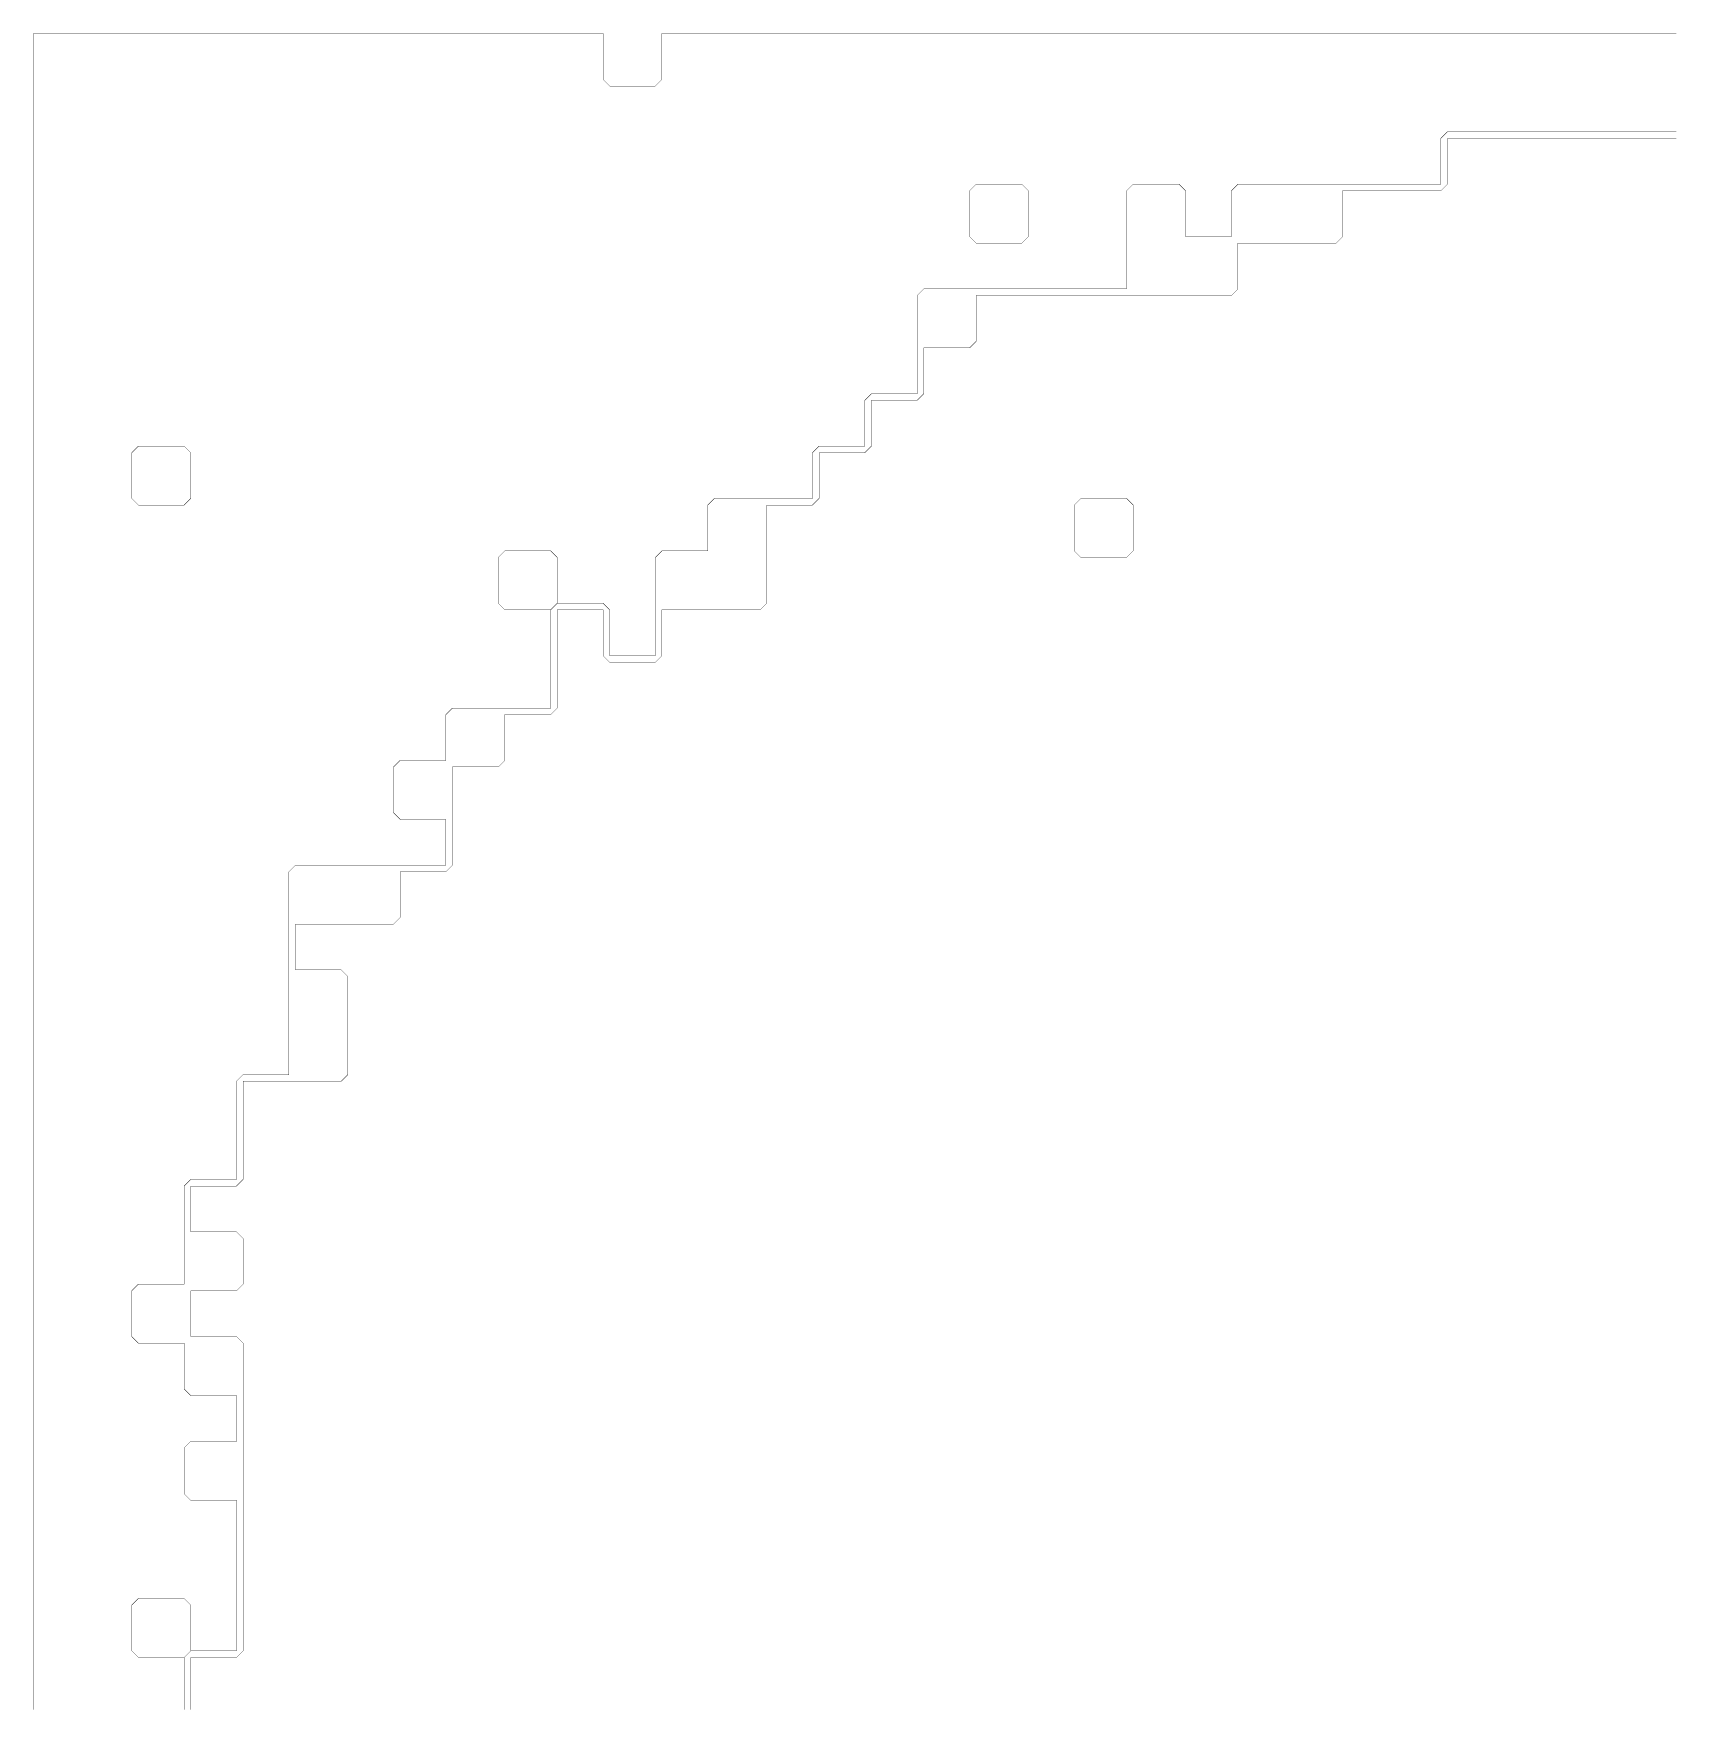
# Model space of a CAD drawing. Header units: metres. Extents: x 0 to 4990, y -4990 to 0.
# Drawn here: x 0 to 2450, y -2495 to 0 of the extents above; entities that cross this region are included whole.
import ezdxf

# ---------------------------------------------------------------- set-up
doc = ezdxf.new("R2010")
doc.units = ezdxf.units.M
doc.layers.add('conductor', color=1, linetype='Continuous')
doc.layers.add('substrate', color=5, linetype='Continuous')

msp = doc.modelspace()

# ---------------------------------------------------------------- linework, layer by layer
at = {"layer": 'conductor', "const_width": 0.5}
msp.add_lwpolyline([(2451.171875, -156.25), (2441.40625, -156.25), (2431.640625, -156.25), (2421.875, -156.25), (2412.109375, -156.25), (2402.34375, -156.25), (2392.578125, -156.25), (2382.8125, -156.25), (2373.046875, -156.25), (2363.28125, -156.25), (2353.515625, -156.25), (2343.75, -156.25), (2333.984375, -156.25), (2324.21875, -156.25), (2314.453125, -156.25), (2304.6875, -156.25), (2294.921875, -156.25), (2285.15625, -156.25), (2275.390625, -156.25), (2265.625, -156.25), (2255.859375, -156.25), (2246.09375, -156.25), (2236.328125, -156.25), (2226.5625, -156.25), (2216.796875, -156.25), (2207.03125, -156.25), (2197.265625, -156.25), (2187.5, -156.25), (2177.734375, -156.25), (2167.96875, -156.25), (2158.203125, -156.25), (2148.4375, -156.25), (2138.671875, -156.25), (2128.90625, -156.25), (2119.140625, -156.25), (2109.375, -156.25), (2109.375, -166.015625), (2109.375, -175.78125), (2109.375, -185.546875), (2109.375, -195.3125), (2109.375, -205.078125), (2109.375, -214.84375), (2109.375, -224.609375), (2099.609375, -234.375), (2089.84375, -234.375), (2080.078125, -234.375), (2070.3125, -234.375), (2060.546875, -234.375), (2050.78125, -234.375), (2041.015625, -234.375), (2031.25, -234.375), (2021.484375, -234.375), (2011.71875, -234.375), (2001.953125, -234.375), (1992.1875, -234.375), (1982.421875, -234.375), (1972.65625, -234.375), (1962.890625, -234.375), (1953.125, -234.375), (1953.125, -244.140625), (1953.125, -253.90625), (1953.125, -263.671875), (1953.125, -273.4375), (1953.125, -283.203125), (1953.125, -292.96875), (1953.125, -302.734375), (1943.359375, -312.5), (1933.59375, -312.5), (1923.828125, -312.5), (1914.0625, -312.5), (1904.296875, -312.5), (1894.53125, -312.5), (1884.765625, -312.5), (1875, -312.5), (1865.234375, -312.5), (1855.46875, -312.5), (1845.703125, -312.5), (1835.9375, -312.5), (1826.171875, -312.5), (1816.40625, -312.5), (1806.640625, -312.5), (1796.875, -312.5), (1796.875, -322.265625), (1796.875, -332.03125), (1796.875, -341.796875), (1796.875, -351.5625), (1796.875, -361.328125), (1796.875, -371.09375), (1796.875, -380.859375), (1787.109375, -390.625), (1777.34375, -390.625), (1767.578125, -390.625), (1757.8125, -390.625), (1748.046875, -390.625), (1738.28125, -390.625), (1728.515625, -390.625), (1718.75, -390.625), (1708.984375, -390.625), (1699.21875, -390.625), (1689.453125, -390.625), (1679.6875, -390.625), (1669.921875, -390.625), (1660.15625, -390.625), (1650.390625, -390.625), (1640.625, -390.625), (1630.859375, -390.625), (1621.09375, -390.625), (1611.328125, -390.625), (1601.5625, -390.625), (1591.796875, -390.625), (1582.03125, -390.625), (1572.265625, -390.625), (1562.5, -390.625), (1552.734375, -390.625), (1542.96875, -390.625), (1533.203125, -390.625), (1523.4375, -390.625), (1513.671875, -390.625), (1503.90625, -390.625), (1494.140625, -390.625), (1484.375, -390.625), (1474.609375, -390.625), (1464.84375, -390.625), (1455.078125, -390.625), (1445.3125, -390.625), (1435.546875, -390.625), (1425.78125, -390.625), (1416.015625, -390.625), (1406.25, -390.625), (1406.25, -400.390625), (1406.25, -410.15625), (1406.25, -419.921875), (1406.25, -429.6875), (1406.25, -439.453125), (1406.25, -449.21875), (1406.25, -458.984375), (1396.484375, -468.75), (1386.71875, -468.75), (1376.953125, -468.75), (1367.1875, -468.75), (1357.421875, -468.75), (1347.65625, -468.75), (1337.890625, -468.75), (1328.125, -468.75), (1328.125, -478.515625), (1328.125, -488.28125), (1328.125, -498.046875), (1328.125, -507.8125), (1328.125, -517.578125), (1328.125, -527.34375), (1328.125, -537.109375), (1318.359375, -546.875), (1308.59375, -546.875), (1298.828125, -546.875), (1289.0625, -546.875), (1279.296875, -546.875), (1269.53125, -546.875), (1259.765625, -546.875), (1250, -546.875), (1250, -556.640625), (1250, -566.40625), (1250, -576.171875), (1250, -585.9375), (1250, -595.703125), (1250, -605.46875), (1250, -615.234375), (1240.234375, -625), (1230.46875, -625), (1220.703125, -625), (1210.9375, -625), (1201.171875, -625), (1191.40625, -625), (1181.640625, -625), (1171.875, -625), (1171.875, -634.765625), (1171.875, -644.53125), (1171.875, -654.296875), (1171.875, -664.0625), (1171.875, -673.828125), (1171.875, -683.59375), (1171.875, -693.359375), (1162.109375, -703.125), (1152.34375, -703.125), (1142.578125, -703.125), (1132.8125, -703.125), (1123.046875, -703.125), (1113.28125, -703.125), (1103.515625, -703.125), (1093.75, -703.125), (1093.75, -712.890625), (1093.75, -722.65625), (1093.75, -732.421875), (1093.75, -742.1875), (1093.75, -751.953125), (1093.75, -761.71875), (1093.75, -771.484375), (1093.75, -781.25), (1093.75, -791.015625), (1093.75, -800.78125), (1093.75, -810.546875), (1093.75, -820.3125), (1093.75, -830.078125), (1093.75, -839.84375), (1093.75, -849.609375), (1083.984375, -859.375), (1074.21875, -859.375), (1064.453125, -859.375), (1054.6875, -859.375), (1044.921875, -859.375), (1035.15625, -859.375), (1025.390625, -859.375), (1015.625, -859.375), (1005.859375, -859.375), (996.09375, -859.375), (986.328125, -859.375), (976.5625, -859.375), (966.796875, -859.375), (957.03125, -859.375), (947.265625, -859.375), (937.5, -859.375), (937.5, -869.140625), (937.5, -878.90625), (937.5, -888.671875), (937.5, -898.4375), (937.5, -908.203125), (937.5, -917.96875), (937.5, -927.734375), (927.734375, -937.5), (917.96875, -937.5), (908.203125, -937.5), (898.4375, -937.5), (888.671875, -937.5), (878.90625, -937.5), (869.140625, -937.5), (859.375, -937.5), (849.609375, -927.734375), (849.609375, -917.96875), (849.609375, -908.203125), (849.609375, -898.4375), (849.609375, -888.671875), (849.609375, -878.90625), (849.609375, -869.140625), (849.609375, -859.375), (839.84375, -859.375), (830.078125, -859.375), (820.3125, -859.375), (810.546875, -859.375), (800.78125, -859.375), (791.015625, -859.375), (781.25, -859.375), (781.25, -869.140625), (781.25, -878.90625), (781.25, -888.671875), (781.25, -898.4375), (781.25, -908.203125), (781.25, -917.96875), (781.25, -927.734375), (781.25, -937.5), (781.25, -947.265625), (781.25, -957.03125), (781.25, -966.796875), (781.25, -976.5625), (781.25, -986.328125), (781.25, -996.09375), (781.25, -1005.859375), (771.484375, -1015.625), (761.71875, -1015.625), (751.953125, -1015.625), (742.1875, -1015.625), (732.421875, -1015.625), (722.65625, -1015.625), (712.890625, -1015.625), (703.125, -1015.625), (703.125, -1025.390625), (703.125, -1035.15625), (703.125, -1044.921875), (703.125, -1054.6875), (703.125, -1064.453125), (703.125, -1074.21875), (703.125, -1083.984375), (693.359375, -1093.75), (683.59375, -1093.75), (673.828125, -1093.75), (664.0625, -1093.75), (654.296875, -1093.75), (644.53125, -1093.75), (634.765625, -1093.75), (625, -1093.75), (625, -1103.515625), (625, -1113.28125), (625, -1123.046875), (625, -1132.8125), (625, -1142.578125), (625, -1152.34375), (625, -1162.109375), (625, -1171.875), (625, -1181.640625), (625, -1191.40625), (625, -1201.171875), (625, -1210.9375), (625, -1220.703125), (625, -1230.46875), (625, -1240.234375), (615.234375, -1250), (605.46875, -1250), (595.703125, -1250), (585.9375, -1250), (576.171875, -1250), (566.40625, -1250), (556.640625, -1250), (546.875, -1250), (546.875, -1259.765625), (546.875, -1269.53125), (546.875, -1279.296875), (546.875, -1289.0625), (546.875, -1298.828125), (546.875, -1308.59375), (546.875, -1318.359375), (537.109375, -1328.125), (527.34375, -1328.125), (517.578125, -1328.125), (507.8125, -1328.125), (498.046875, -1328.125), (488.28125, -1328.125), (478.515625, -1328.125), (468.75, -1328.125), (458.984375, -1328.125), (449.21875, -1328.125), (439.453125, -1328.125), (429.6875, -1328.125), (419.921875, -1328.125), (410.15625, -1328.125), (400.390625, -1328.125), (390.625, -1328.125), (390.625, -1337.890625), (390.625, -1347.65625), (390.625, -1357.421875), (390.625, -1367.1875), (390.625, -1376.953125), (390.625, -1386.71875), (390.625, -1396.484375), (400.390625, -1396.484375), (410.15625, -1396.484375), (419.921875, -1396.484375), (429.6875, -1396.484375), (439.453125, -1396.484375), (449.21875, -1396.484375), (458.984375, -1396.484375), (468.75, -1406.25), (468.75, -1416.015625), (468.75, -1425.78125), (468.75, -1435.546875), (468.75, -1445.3125), (468.75, -1455.078125), (468.75, -1464.84375), (468.75, -1474.609375), (468.75, -1484.375), (468.75, -1494.140625), (468.75, -1503.90625), (468.75, -1513.671875), (468.75, -1523.4375), (468.75, -1533.203125), (468.75, -1542.96875), (468.75, -1552.734375), (458.984375, -1562.5), (449.21875, -1562.5), (439.453125, -1562.5), (429.6875, -1562.5), (419.921875, -1562.5), (410.15625, -1562.5), (400.390625, -1562.5), (390.625, -1562.5), (380.859375, -1562.5), (371.09375, -1562.5), (361.328125, -1562.5), (351.5625, -1562.5), (341.796875, -1562.5), (332.03125, -1562.5), (322.265625, -1562.5), (312.5, -1562.5), (312.5, -1572.265625), (312.5, -1582.03125), (312.5, -1591.796875), (312.5, -1601.5625), (312.5, -1611.328125), (312.5, -1621.09375), (312.5, -1630.859375), (312.5, -1640.625), (312.5, -1650.390625), (312.5, -1660.15625), (312.5, -1669.921875), (312.5, -1679.6875), (312.5, -1689.453125), (312.5, -1699.21875), (312.5, -1708.984375), (302.734375, -1718.75), (292.96875, -1718.75), (283.203125, -1718.75), (273.4375, -1718.75), (263.671875, -1718.75), (253.90625, -1718.75), (244.140625, -1718.75), (234.375, -1718.75), (234.375, -1728.515625), (234.375, -1738.28125), (234.375, -1748.046875), (234.375, -1757.8125), (234.375, -1767.578125), (234.375, -1777.34375), (234.375, -1787.109375), (244.140625, -1787.109375), (253.90625, -1787.109375), (263.671875, -1787.109375), (273.4375, -1787.109375), (283.203125, -1787.109375), (292.96875, -1787.109375), (302.734375, -1787.109375), (312.5, -1796.875), (312.5, -1806.640625), (312.5, -1816.40625), (312.5, -1826.171875), (312.5, -1835.9375), (312.5, -1845.703125), (312.5, -1855.46875), (312.5, -1865.234375), (302.734375, -1875), (292.96875, -1875), (283.203125, -1875), (273.4375, -1875), (263.671875, -1875), (253.90625, -1875), (244.140625, -1875), (234.375, -1875), (234.375, -1884.765625), (234.375, -1894.53125), (234.375, -1904.296875), (234.375, -1914.0625), (234.375, -1923.828125), (234.375, -1933.59375), (234.375, -1943.359375), (244.140625, -1943.359375), (253.90625, -1943.359375), (263.671875, -1943.359375), (273.4375, -1943.359375), (283.203125, -1943.359375), (292.96875, -1943.359375), (302.734375, -1943.359375), (312.5, -1953.125), (312.5, -1962.890625), (312.5, -1972.65625), (312.5, -1982.421875), (312.5, -1992.1875), (312.5, -2001.953125), (312.5, -2011.71875), (312.5, -2021.484375), (312.5, -2031.25), (312.5, -2041.015625), (312.5, -2050.78125), (312.5, -2060.546875), (312.5, -2070.3125), (312.5, -2080.078125), (312.5, -2089.84375), (312.5, -2099.609375), (312.5, -2109.375), (312.5, -2119.140625), (312.5, -2128.90625), (312.5, -2138.671875), (312.5, -2148.4375), (312.5, -2158.203125), (312.5, -2167.96875), (312.5, -2177.734375), (312.5, -2187.5), (312.5, -2197.265625), (312.5, -2207.03125), (312.5, -2216.796875), (312.5, -2226.5625), (312.5, -2236.328125), (312.5, -2246.09375), (312.5, -2255.859375), (312.5, -2265.625), (312.5, -2275.390625), (312.5, -2285.15625), (312.5, -2294.921875), (312.5, -2304.6875), (312.5, -2314.453125), (312.5, -2324.21875), (312.5, -2333.984375), (312.5, -2343.75), (312.5, -2353.515625), (312.5, -2363.28125), (312.5, -2373.046875), (312.5, -2382.8125), (312.5, -2392.578125), (312.5, -2402.34375), (312.5, -2412.109375), (302.734375, -2421.875), (292.96875, -2421.875), (283.203125, -2421.875), (273.4375, -2421.875), (263.671875, -2421.875), (253.90625, -2421.875), (244.140625, -2421.875), (234.375, -2421.875), (234.375, -2431.640625), (234.375, -2441.40625), (234.375, -2451.171875), (234.375, -2460.9375), (234.375, -2470.703125), (234.375, -2480.46875), (234.375, -2490.234375), (234.375, -2500)], dxfattribs=at)
msp.add_lwpolyline([(1552.734375, -703.125), (1562.5, -693.359375), (1572.265625, -693.359375), (1582.03125, -693.359375), (1591.796875, -693.359375), (1601.5625, -693.359375), (1611.328125, -693.359375), (1621.09375, -693.359375), (1630.859375, -693.359375), (1640.625, -703.125), (1640.625, -712.890625), (1640.625, -722.65625), (1640.625, -732.421875), (1640.625, -742.1875), (1640.625, -751.953125), (1640.625, -761.71875), (1640.625, -771.484375), (1630.859375, -781.25), (1621.09375, -781.25), (1611.328125, -781.25), (1601.5625, -781.25), (1591.796875, -781.25), (1582.03125, -781.25), (1572.265625, -781.25), (1562.5, -781.25), (1552.734375, -771.484375), (1552.734375, -761.71875), (1552.734375, -751.953125), (1552.734375, -742.1875), (1552.734375, -732.421875), (1552.734375, -722.65625), (1552.734375, -712.890625)], close=True, dxfattribs=at)
at = {"layer": 'substrate', "const_width": 0.5}
for points in [[(2451.171875, 0), (2441.40625, 0), (2431.640625, 0), (2421.875, 0), (2412.109375, 0), (2402.34375, 0), (2392.578125, 0), (2382.8125, 0), (2373.046875, 0), (2363.28125, 0), (2353.515625, 0), (2343.75, 0), (2333.984375, 0), (2324.21875, 0), (2314.453125, 0), (2304.6875, 0), (2294.921875, 0), (2285.15625, 0), (2275.390625, 0), (2265.625, 0), (2255.859375, 0), (2246.09375, 0), (2236.328125, 0), (2226.5625, 0), (2216.796875, 0), (2207.03125, 0), (2197.265625, 0), (2187.5, 0), (2177.734375, 0), (2167.96875, 0), (2158.203125, 0), (2148.4375, 0), (2138.671875, 0), (2128.90625, 0), (2119.140625, 0), (2109.375, 0), (2099.609375, 0), (2089.84375, 0), (2080.078125, 0), (2070.3125, 0), (2060.546875, 0), (2050.78125, 0), (2041.015625, 0), (2031.25, 0), (2021.484375, 0), (2011.71875, 0), (2001.953125, 0), (1992.1875, 0), (1982.421875, 0), (1972.65625, 0), (1962.890625, 0), (1953.125, 0), (1943.359375, 0), (1933.59375, 0), (1923.828125, 0), (1914.0625, 0), (1904.296875, 0), (1894.53125, 0), (1884.765625, 0), (1875, 0), (1865.234375, 0), (1855.46875, 0), (1845.703125, 0), (1835.9375, 0), (1826.171875, 0), (1816.40625, 0), (1806.640625, 0), (1796.875, 0), (1787.109375, 0), (1777.34375, 0), (1767.578125, 0), (1757.8125, 0), (1748.046875, 0), (1738.28125, 0), (1728.515625, 0), (1718.75, 0), (1708.984375, 0), (1699.21875, 0), (1689.453125, 0), (1679.6875, 0), (1669.921875, 0), (1660.15625, 0), (1650.390625, 0), (1640.625, 0), (1630.859375, 0), (1621.09375, 0), (1611.328125, 0), (1601.5625, 0), (1591.796875, 0), (1582.03125, 0), (1572.265625, 0), (1562.5, 0), (1552.734375, 0), (1542.96875, 0), (1533.203125, 0), (1523.4375, 0), (1513.671875, 0), (1503.90625, 0), (1494.140625, 0), (1484.375, 0), (1474.609375, 0), (1464.84375, 0), (1455.078125, 0), (1445.3125, 0), (1435.546875, 0), (1425.78125, 0), (1416.015625, 0), (1406.25, 0), (1396.484375, 0), (1386.71875, 0), (1376.953125, 0), (1367.1875, 0), (1357.421875, 0), (1347.65625, 0), (1337.890625, 0), (1328.125, 0), (1318.359375, 0), (1308.59375, 0), (1298.828125, 0), (1289.0625, 0), (1279.296875, 0), (1269.53125, 0), (1259.765625, 0), (1250, 0), (1240.234375, 0), (1230.46875, 0), (1220.703125, 0), (1210.9375, 0), (1201.171875, 0), (1191.40625, 0), (1181.640625, 0), (1171.875, 0), (1162.109375, 0), (1152.34375, 0), (1142.578125, 0), (1132.8125, 0), (1123.046875, 0), (1113.28125, 0), (1103.515625, 0), (1093.75, 0), (1083.984375, 0), (1074.21875, 0), (1064.453125, 0), (1054.6875, 0), (1044.921875, 0), (1035.15625, 0), (1025.390625, 0), (1015.625, 0), (1005.859375, 0), (996.09375, 0), (986.328125, 0), (976.5625, 0), (966.796875, 0), (957.03125, 0), (947.265625, 0), (937.5, 0), (937.5, -9.765625), (937.5, -19.53125), (937.5, -29.296875), (937.5, -39.0625), (937.5, -48.828125), (937.5, -58.59375), (937.5, -68.359375), (927.734375, -78.125), (917.96875, -78.125), (908.203125, -78.125), (898.4375, -78.125), (888.671875, -78.125), (878.90625, -78.125), (869.140625, -78.125), (859.375, -78.125), (849.609375, -68.359375), (849.609375, -58.59375), (849.609375, -48.828125), (849.609375, -39.0625), (849.609375, -29.296875), (849.609375, -19.53125), (849.609375, -9.765625), (849.609375, 0), (839.84375, 0), (830.078125, 0), (820.3125, 0), (810.546875, 0), (800.78125, 0), (791.015625, 0), (781.25, 0), (771.484375, 0), (761.71875, 0), (751.953125, 0), (742.1875, 0), (732.421875, 0), (722.65625, 0), (712.890625, 0), (703.125, 0), (693.359375, 0), (683.59375, 0), (673.828125, 0), (664.0625, 0), (654.296875, 0), (644.53125, 0), (634.765625, 0), (625, 0), (615.234375, 0), (605.46875, 0), (595.703125, 0), (585.9375, 0), (576.171875, 0), (566.40625, 0), (556.640625, 0), (546.875, 0), (537.109375, 0), (527.34375, 0), (517.578125, 0), (507.8125, 0), (498.046875, 0), (488.28125, 0), (478.515625, 0), (468.75, 0), (458.984375, 0), (449.21875, 0), (439.453125, 0), (429.6875, 0), (419.921875, 0), (410.15625, 0), (400.390625, 0), (390.625, 0), (380.859375, 0), (371.09375, 0), (361.328125, 0), (351.5625, 0), (341.796875, 0), (332.03125, 0), (322.265625, 0), (312.5, 0), (302.734375, 0), (292.96875, 0), (283.203125, 0), (273.4375, 0), (263.671875, 0), (253.90625, 0), (244.140625, 0), (234.375, 0), (224.609375, 0), (214.84375, 0), (205.078125, 0), (195.3125, 0), (185.546875, 0), (175.78125, 0), (166.015625, 0), (156.25, 0), (146.484375, 0), (136.71875, 0), (126.953125, 0), (117.1875, 0), (107.421875, 0), (97.65625, 0), (87.890625, 0), (78.125, 0), (68.359375, 0), (58.59375, 0), (48.828125, 0), (39.0625, 0), (29.296875, 0), (19.53125, 0), (9.765625, 0), (0, 0), (0, -9.765625), (0, -19.53125), (0, -29.296875), (0, -39.0625), (0, -48.828125), (0, -58.59375), (0, -68.359375), (0, -78.125), (0, -87.890625), (0, -97.65625), (0, -107.421875), (0, -117.1875), (0, -126.953125), (0, -136.71875), (0, -146.484375), (0, -156.25), (0, -166.015625), (0, -175.78125), (0, -185.546875), (0, -195.3125), (0, -205.078125), (0, -214.84375), (0, -224.609375), (0, -234.375), (0, -244.140625), (0, -253.90625), (0, -263.671875), (0, -273.4375), (0, -283.203125), (0, -292.96875), (0, -302.734375), (0, -312.5), (0, -322.265625), (0, -332.03125), (0, -341.796875), (0, -351.5625), (0, -361.328125), (0, -371.09375), (0, -380.859375), (0, -390.625), (0, -400.390625), (0, -410.15625), (0, -419.921875), (0, -429.6875), (0, -439.453125), (0, -449.21875), (0, -458.984375), (0, -468.75), (0, -478.515625), (0, -488.28125), (0, -498.046875), (0, -507.8125), (0, -517.578125), (0, -527.34375), (0, -537.109375), (0, -546.875), (0, -556.640625), (0, -566.40625), (0, -576.171875), (0, -585.9375), (0, -595.703125), (0, -605.46875), (0, -615.234375), (0, -625), (0, -634.765625), (0, -644.53125), (0, -654.296875), (0, -664.0625), (0, -673.828125), (0, -683.59375), (0, -693.359375), (0, -703.125), (0, -712.890625), (0, -722.65625), (0, -732.421875), (0, -742.1875), (0, -751.953125), (0, -761.71875), (0, -771.484375), (0, -781.25), (0, -791.015625), (0, -800.78125), (0, -810.546875), (0, -820.3125), (0, -830.078125), (0, -839.84375), (0, -849.609375), (0, -859.375), (0, -869.140625), (0, -878.90625), (0, -888.671875), (0, -898.4375), (0, -908.203125), (0, -917.96875), (0, -927.734375), (0, -937.5), (0, -947.265625), (0, -957.03125), (0, -966.796875), (0, -976.5625), (0, -986.328125), (0, -996.09375), (0, -1005.859375), (0, -1015.625), (0, -1025.390625), (0, -1035.15625), (0, -1044.921875), (0, -1054.6875), (0, -1064.453125), (0, -1074.21875), (0, -1083.984375), (0, -1093.75), (0, -1103.515625), (0, -1113.28125), (0, -1123.046875), (0, -1132.8125), (0, -1142.578125), (0, -1152.34375), (0, -1162.109375), (0, -1171.875), (0, -1181.640625), (0, -1191.40625), (0, -1201.171875), (0, -1210.9375), (0, -1220.703125), (0, -1230.46875), (0, -1240.234375), (0, -1250), (0, -1259.765625), (0, -1269.53125), (0, -1279.296875), (0, -1289.0625), (0, -1298.828125), (0, -1308.59375), (0, -1318.359375), (0, -1328.125), (0, -1337.890625), (0, -1347.65625), (0, -1357.421875), (0, -1367.1875), (0, -1376.953125), (0, -1386.71875), (0, -1396.484375), (0, -1406.25), (0, -1416.015625), (0, -1425.78125), (0, -1435.546875), (0, -1445.3125), (0, -1455.078125), (0, -1464.84375), (0, -1474.609375), (0, -1484.375), (0, -1494.140625), (0, -1503.90625), (0, -1513.671875), (0, -1523.4375), (0, -1533.203125), (0, -1542.96875), (0, -1552.734375), (0, -1562.5), (0, -1572.265625), (0, -1582.03125), (0, -1591.796875), (0, -1601.5625), (0, -1611.328125), (0, -1621.09375), (0, -1630.859375), (0, -1640.625), (0, -1650.390625), (0, -1660.15625), (0, -1669.921875), (0, -1679.6875), (0, -1689.453125), (0, -1699.21875), (0, -1708.984375), (0, -1718.75), (0, -1728.515625), (0, -1738.28125), (0, -1748.046875), (0, -1757.8125), (0, -1767.578125), (0, -1777.34375), (0, -1787.109375), (0, -1796.875), (0, -1806.640625), (0, -1816.40625), (0, -1826.171875), (0, -1835.9375), (0, -1845.703125), (0, -1855.46875), (0, -1865.234375), (0, -1875), (0, -1884.765625), (0, -1894.53125), (0, -1904.296875), (0, -1914.0625), (0, -1923.828125), (0, -1933.59375), (0, -1943.359375), (0, -1953.125), (0, -1962.890625), (0, -1972.65625), (0, -1982.421875), (0, -1992.1875), (0, -2001.953125), (0, -2011.71875), (0, -2021.484375), (0, -2031.25), (0, -2041.015625), (0, -2050.78125), (0, -2060.546875), (0, -2070.3125), (0, -2080.078125), (0, -2089.84375), (0, -2099.609375), (0, -2109.375), (0, -2119.140625), (0, -2128.90625), (0, -2138.671875), (0, -2148.4375), (0, -2158.203125), (0, -2167.96875), (0, -2177.734375), (0, -2187.5), (0, -2197.265625), (0, -2207.03125), (0, -2216.796875), (0, -2226.5625), (0, -2236.328125), (0, -2246.09375), (0, -2255.859375), (0, -2265.625), (0, -2275.390625), (0, -2285.15625), (0, -2294.921875), (0, -2304.6875), (0, -2314.453125), (0, -2324.21875), (0, -2333.984375), (0, -2343.75), (0, -2353.515625), (0, -2363.28125), (0, -2373.046875), (0, -2382.8125), (0, -2392.578125), (0, -2402.34375), (0, -2412.109375), (0, -2421.875), (0, -2431.640625), (0, -2441.40625), (0, -2451.171875), (0, -2460.9375), (0, -2470.703125), (0, -2480.46875), (0, -2490.234375), (0, -2500)], [(224.609375, -2500), (224.609375, -2490.234375), (224.609375, -2480.46875), (224.609375, -2470.703125), (224.609375, -2460.9375), (224.609375, -2451.171875), (224.609375, -2441.40625), (224.609375, -2431.640625), (224.609375, -2421.875), (234.375, -2412.109375), (244.140625, -2412.109375), (253.90625, -2412.109375), (263.671875, -2412.109375), (273.4375, -2412.109375), (283.203125, -2412.109375), (292.96875, -2412.109375), (302.734375, -2412.109375), (302.734375, -2402.34375), (302.734375, -2392.578125), (302.734375, -2382.8125), (302.734375, -2373.046875), (302.734375, -2363.28125), (302.734375, -2353.515625), (302.734375, -2343.75), (302.734375, -2333.984375), (302.734375, -2324.21875), (302.734375, -2314.453125), (302.734375, -2304.6875), (302.734375, -2294.921875), (302.734375, -2285.15625), (302.734375, -2275.390625), (302.734375, -2265.625), (302.734375, -2255.859375), (302.734375, -2246.09375), (302.734375, -2236.328125), (302.734375, -2226.5625), (302.734375, -2216.796875), (302.734375, -2207.03125), (302.734375, -2197.265625), (302.734375, -2187.5), (292.96875, -2187.5), (283.203125, -2187.5), (273.4375, -2187.5), (263.671875, -2187.5), (253.90625, -2187.5), (244.140625, -2187.5), (234.375, -2187.5), (224.609375, -2177.734375), (224.609375, -2167.96875), (224.609375, -2158.203125), (224.609375, -2148.4375), (224.609375, -2138.671875), (224.609375, -2128.90625), (224.609375, -2119.140625), (224.609375, -2109.375), (234.375, -2099.609375), (244.140625, -2099.609375), (253.90625, -2099.609375), (263.671875, -2099.609375), (273.4375, -2099.609375), (283.203125, -2099.609375), (292.96875, -2099.609375), (302.734375, -2099.609375), (302.734375, -2089.84375), (302.734375, -2080.078125), (302.734375, -2070.3125), (302.734375, -2060.546875), (302.734375, -2050.78125), (302.734375, -2041.015625), (302.734375, -2031.25), (292.96875, -2031.25), (283.203125, -2031.25), (273.4375, -2031.25), (263.671875, -2031.25), (253.90625, -2031.25), (244.140625, -2031.25), (234.375, -2031.25), (224.609375, -2021.484375), (224.609375, -2011.71875), (224.609375, -2001.953125), (224.609375, -1992.1875), (224.609375, -1982.421875), (224.609375, -1972.65625), (224.609375, -1962.890625), (224.609375, -1953.125), (214.84375, -1953.125), (205.078125, -1953.125), (195.3125, -1953.125), (185.546875, -1953.125), (175.78125, -1953.125), (166.015625, -1953.125), (156.25, -1953.125), (146.484375, -1943.359375), (146.484375, -1933.59375), (146.484375, -1923.828125), (146.484375, -1914.0625), (146.484375, -1904.296875), (146.484375, -1894.53125), (146.484375, -1884.765625), (146.484375, -1875), (156.25, -1865.234375), (166.015625, -1865.234375), (175.78125, -1865.234375), (185.546875, -1865.234375), (195.3125, -1865.234375), (205.078125, -1865.234375), (214.84375, -1865.234375), (224.609375, -1865.234375), (224.609375, -1855.46875), (224.609375, -1845.703125), (224.609375, -1835.9375), (224.609375, -1826.171875), (224.609375, -1816.40625), (224.609375, -1806.640625), (224.609375, -1796.875), (224.609375, -1787.109375), (224.609375, -1777.34375), (224.609375, -1767.578125), (224.609375, -1757.8125), (224.609375, -1748.046875), (224.609375, -1738.28125), (224.609375, -1728.515625), (224.609375, -1718.75), (234.375, -1708.984375), (244.140625, -1708.984375), (253.90625, -1708.984375), (263.671875, -1708.984375), (273.4375, -1708.984375), (283.203125, -1708.984375), (292.96875, -1708.984375), (302.734375, -1708.984375), (302.734375, -1699.21875), (302.734375, -1689.453125), (302.734375, -1679.6875), (302.734375, -1669.921875), (302.734375, -1660.15625), (302.734375, -1650.390625), (302.734375, -1640.625), (302.734375, -1630.859375), (302.734375, -1621.09375), (302.734375, -1611.328125), (302.734375, -1601.5625), (302.734375, -1591.796875), (302.734375, -1582.03125), (302.734375, -1572.265625), (302.734375, -1562.5), (312.5, -1552.734375), (322.265625, -1552.734375), (332.03125, -1552.734375), (341.796875, -1552.734375), (351.5625, -1552.734375), (361.328125, -1552.734375), (371.09375, -1552.734375), (380.859375, -1552.734375), (380.859375, -1542.96875), (380.859375, -1533.203125), (380.859375, -1523.4375), (380.859375, -1513.671875), (380.859375, -1503.90625), (380.859375, -1494.140625), (380.859375, -1484.375), (380.859375, -1474.609375), (380.859375, -1464.84375), (380.859375, -1455.078125), (380.859375, -1445.3125), (380.859375, -1435.546875), (380.859375, -1425.78125), (380.859375, -1416.015625), (380.859375, -1406.25), (380.859375, -1396.484375), (380.859375, -1386.71875), (380.859375, -1376.953125), (380.859375, -1367.1875), (380.859375, -1357.421875), (380.859375, -1347.65625), (380.859375, -1337.890625), (380.859375, -1328.125), (380.859375, -1318.359375), (380.859375, -1308.59375), (380.859375, -1298.828125), (380.859375, -1289.0625), (380.859375, -1279.296875), (380.859375, -1269.53125), (380.859375, -1259.765625), (380.859375, -1250), (390.625, -1240.234375), (400.390625, -1240.234375), (410.15625, -1240.234375), (419.921875, -1240.234375), (429.6875, -1240.234375), (439.453125, -1240.234375), (449.21875, -1240.234375), (458.984375, -1240.234375), (468.75, -1240.234375), (478.515625, -1240.234375), (488.28125, -1240.234375), (498.046875, -1240.234375), (507.8125, -1240.234375), (517.578125, -1240.234375), (527.34375, -1240.234375), (537.109375, -1240.234375), (546.875, -1240.234375), (556.640625, -1240.234375), (566.40625, -1240.234375), (576.171875, -1240.234375), (585.9375, -1240.234375), (595.703125, -1240.234375), (605.46875, -1240.234375), (615.234375, -1240.234375), (615.234375, -1230.46875), (615.234375, -1220.703125), (615.234375, -1210.9375), (615.234375, -1201.171875), (615.234375, -1191.40625), (615.234375, -1181.640625), (615.234375, -1171.875), (605.46875, -1171.875), (595.703125, -1171.875), (585.9375, -1171.875), (576.171875, -1171.875), (566.40625, -1171.875), (556.640625, -1171.875), (546.875, -1171.875), (537.109375, -1162.109375), (537.109375, -1152.34375), (537.109375, -1142.578125), (537.109375, -1132.8125), (537.109375, -1123.046875), (537.109375, -1113.28125), (537.109375, -1103.515625), (537.109375, -1093.75), (546.875, -1083.984375), (556.640625, -1083.984375), (566.40625, -1083.984375), (576.171875, -1083.984375), (585.9375, -1083.984375), (595.703125, -1083.984375), (605.46875, -1083.984375), (615.234375, -1083.984375), (615.234375, -1074.21875), (615.234375, -1064.453125), (615.234375, -1054.6875), (615.234375, -1044.921875), (615.234375, -1035.15625), (615.234375, -1025.390625), (615.234375, -1015.625), (625, -1005.859375), (634.765625, -1005.859375), (644.53125, -1005.859375), (654.296875, -1005.859375), (664.0625, -1005.859375), (673.828125, -1005.859375), (683.59375, -1005.859375), (693.359375, -1005.859375), (703.125, -1005.859375), (712.890625, -1005.859375), (722.65625, -1005.859375), (732.421875, -1005.859375), (742.1875, -1005.859375), (751.953125, -1005.859375), (761.71875, -1005.859375), (771.484375, -1005.859375), (771.484375, -996.09375), (771.484375, -986.328125), (771.484375, -976.5625), (771.484375, -966.796875), (771.484375, -957.03125), (771.484375, -947.265625), (771.484375, -937.5), (771.484375, -927.734375), (771.484375, -917.96875), (771.484375, -908.203125), (771.484375, -898.4375), (771.484375, -888.671875), (771.484375, -878.90625), (771.484375, -869.140625), (771.484375, -859.375), (781.25, -849.609375), (791.015625, -849.609375), (800.78125, -849.609375), (810.546875, -849.609375), (820.3125, -849.609375), (830.078125, -849.609375), (839.84375, -849.609375), (849.609375, -849.609375), (859.375, -859.375), (859.375, -869.140625), (859.375, -878.90625), (859.375, -888.671875), (859.375, -898.4375), (859.375, -908.203125), (859.375, -917.96875), (859.375, -927.734375), (869.140625, -927.734375), (878.90625, -927.734375), (888.671875, -927.734375), (898.4375, -927.734375), (908.203125, -927.734375), (917.96875, -927.734375), (927.734375, -927.734375), (927.734375, -917.96875), (927.734375, -908.203125), (927.734375, -898.4375), (927.734375, -888.671875), (927.734375, -878.90625), (927.734375, -869.140625), (927.734375, -859.375), (927.734375, -849.609375), (927.734375, -839.84375), (927.734375, -830.078125), (927.734375, -820.3125), (927.734375, -810.546875), (927.734375, -800.78125), (927.734375, -791.015625), (927.734375, -781.25), (937.5, -771.484375), (947.265625, -771.484375), (957.03125, -771.484375), (966.796875, -771.484375), (976.5625, -771.484375), (986.328125, -771.484375), (996.09375, -771.484375), (1005.859375, -771.484375), (1005.859375, -761.71875), (1005.859375, -751.953125), (1005.859375, -742.1875), (1005.859375, -732.421875), (1005.859375, -722.65625), (1005.859375, -712.890625), (1005.859375, -703.125), (1015.625, -693.359375), (1025.390625, -693.359375), (1035.15625, -693.359375), (1044.921875, -693.359375), (1054.6875, -693.359375), (1064.453125, -693.359375), (1074.21875, -693.359375), (1083.984375, -693.359375), (1093.75, -693.359375), (1103.515625, -693.359375), (1113.28125, -693.359375), (1123.046875, -693.359375), (1132.8125, -693.359375), (1142.578125, -693.359375), (1152.34375, -693.359375), (1162.109375, -693.359375), (1162.109375, -683.59375), (1162.109375, -673.828125), (1162.109375, -664.0625), (1162.109375, -654.296875), (1162.109375, -644.53125), (1162.109375, -634.765625), (1162.109375, -625), (1171.875, -615.234375), (1181.640625, -615.234375), (1191.40625, -615.234375), (1201.171875, -615.234375), (1210.9375, -615.234375), (1220.703125, -615.234375), (1230.46875, -615.234375), (1240.234375, -615.234375), (1240.234375, -605.46875), (1240.234375, -595.703125), (1240.234375, -585.9375), (1240.234375, -576.171875), (1240.234375, -566.40625), (1240.234375, -556.640625), (1240.234375, -546.875), (1250, -537.109375), (1259.765625, -537.109375), (1269.53125, -537.109375), (1279.296875, -537.109375), (1289.0625, -537.109375), (1298.828125, -537.109375), (1308.59375, -537.109375), (1318.359375, -537.109375), (1318.359375, -527.34375), (1318.359375, -517.578125), (1318.359375, -507.8125), (1318.359375, -498.046875), (1318.359375, -488.28125), (1318.359375, -478.515625), (1318.359375, -468.75), (1318.359375, -458.984375), (1318.359375, -449.21875), (1318.359375, -439.453125), (1318.359375, -429.6875), (1318.359375, -419.921875), (1318.359375, -410.15625), (1318.359375, -400.390625), (1318.359375, -390.625), (1328.125, -380.859375), (1337.890625, -380.859375), (1347.65625, -380.859375), (1357.421875, -380.859375), (1367.1875, -380.859375), (1376.953125, -380.859375), (1386.71875, -380.859375), (1396.484375, -380.859375), (1406.25, -380.859375), (1416.015625, -380.859375), (1425.78125, -380.859375), (1435.546875, -380.859375), (1445.3125, -380.859375), (1455.078125, -380.859375), (1464.84375, -380.859375), (1474.609375, -380.859375), (1484.375, -380.859375), (1494.140625, -380.859375), (1503.90625, -380.859375), (1513.671875, -380.859375), (1523.4375, -380.859375), (1533.203125, -380.859375), (1542.96875, -380.859375), (1552.734375, -380.859375), (1562.5, -380.859375), (1572.265625, -380.859375), (1582.03125, -380.859375), (1591.796875, -380.859375), (1601.5625, -380.859375), (1611.328125, -380.859375), (1621.09375, -380.859375), (1630.859375, -380.859375), (1630.859375, -371.09375), (1630.859375, -361.328125), (1630.859375, -351.5625), (1630.859375, -341.796875), (1630.859375, -332.03125), (1630.859375, -322.265625), (1630.859375, -312.5), (1630.859375, -302.734375), (1630.859375, -292.96875), (1630.859375, -283.203125), (1630.859375, -273.4375), (1630.859375, -263.671875), (1630.859375, -253.90625), (1630.859375, -244.140625), (1630.859375, -234.375), (1640.625, -224.609375), (1650.390625, -224.609375), (1660.15625, -224.609375), (1669.921875, -224.609375), (1679.6875, -224.609375), (1689.453125, -224.609375), (1699.21875, -224.609375), (1708.984375, -224.609375), (1718.75, -234.375), (1718.75, -244.140625), (1718.75, -253.90625), (1718.75, -263.671875), (1718.75, -273.4375), (1718.75, -283.203125), (1718.75, -292.96875), (1718.75, -302.734375), (1728.515625, -302.734375), (1738.28125, -302.734375), (1748.046875, -302.734375), (1757.8125, -302.734375), (1767.578125, -302.734375), (1777.34375, -302.734375), (1787.109375, -302.734375), (1787.109375, -292.96875), (1787.109375, -283.203125), (1787.109375, -273.4375), (1787.109375, -263.671875), (1787.109375, -253.90625), (1787.109375, -244.140625), (1787.109375, -234.375), (1796.875, -224.609375), (1806.640625, -224.609375), (1816.40625, -224.609375), (1826.171875, -224.609375), (1835.9375, -224.609375), (1845.703125, -224.609375), (1855.46875, -224.609375), (1865.234375, -224.609375), (1875, -224.609375), (1884.765625, -224.609375), (1894.53125, -224.609375), (1904.296875, -224.609375), (1914.0625, -224.609375), (1923.828125, -224.609375), (1933.59375, -224.609375), (1943.359375, -224.609375), (1953.125, -224.609375), (1962.890625, -224.609375), (1972.65625, -224.609375), (1982.421875, -224.609375), (1992.1875, -224.609375), (2001.953125, -224.609375), (2011.71875, -224.609375), (2021.484375, -224.609375), (2031.25, -224.609375), (2041.015625, -224.609375), (2050.78125, -224.609375), (2060.546875, -224.609375), (2070.3125, -224.609375), (2080.078125, -224.609375), (2089.84375, -224.609375), (2099.609375, -224.609375), (2099.609375, -214.84375), (2099.609375, -205.078125), (2099.609375, -195.3125), (2099.609375, -185.546875), (2099.609375, -175.78125), (2099.609375, -166.015625), (2099.609375, -156.25), (2109.375, -146.484375), (2119.140625, -146.484375), (2128.90625, -146.484375), (2138.671875, -146.484375), (2148.4375, -146.484375), (2158.203125, -146.484375), (2167.96875, -146.484375), (2177.734375, -146.484375), (2187.5, -146.484375), (2197.265625, -146.484375), (2207.03125, -146.484375), (2216.796875, -146.484375), (2226.5625, -146.484375), (2236.328125, -146.484375), (2246.09375, -146.484375), (2255.859375, -146.484375), (2265.625, -146.484375), (2275.390625, -146.484375), (2285.15625, -146.484375), (2294.921875, -146.484375), (2304.6875, -146.484375), (2314.453125, -146.484375), (2324.21875, -146.484375), (2333.984375, -146.484375), (2343.75, -146.484375), (2353.515625, -146.484375), (2363.28125, -146.484375), (2373.046875, -146.484375), (2382.8125, -146.484375), (2392.578125, -146.484375), (2402.34375, -146.484375), (2412.109375, -146.484375), (2421.875, -146.484375), (2431.640625, -146.484375), (2441.40625, -146.484375), (2451.171875, -146.484375)]]:
    msp.add_lwpolyline(points, dxfattribs=at)
for points in [[(1396.484375, -234.375), (1406.25, -224.609375), (1416.015625, -224.609375), (1425.78125, -224.609375), (1435.546875, -224.609375), (1445.3125, -224.609375), (1455.078125, -224.609375), (1464.84375, -224.609375), (1474.609375, -224.609375), (1484.375, -234.375), (1484.375, -244.140625), (1484.375, -253.90625), (1484.375, -263.671875), (1484.375, -273.4375), (1484.375, -283.203125), (1484.375, -292.96875), (1484.375, -302.734375), (1474.609375, -312.5), (1464.84375, -312.5), (1455.078125, -312.5), (1445.3125, -312.5), (1435.546875, -312.5), (1425.78125, -312.5), (1416.015625, -312.5), (1406.25, -312.5), (1396.484375, -302.734375), (1396.484375, -292.96875), (1396.484375, -283.203125), (1396.484375, -273.4375), (1396.484375, -263.671875), (1396.484375, -253.90625), (1396.484375, -244.140625)], [(146.484375, -625), (156.25, -615.234375), (166.015625, -615.234375), (175.78125, -615.234375), (185.546875, -615.234375), (195.3125, -615.234375), (205.078125, -615.234375), (214.84375, -615.234375), (224.609375, -615.234375), (234.375, -625), (234.375, -634.765625), (234.375, -644.53125), (234.375, -654.296875), (234.375, -664.0625), (234.375, -673.828125), (234.375, -683.59375), (234.375, -693.359375), (224.609375, -703.125), (214.84375, -703.125), (205.078125, -703.125), (195.3125, -703.125), (185.546875, -703.125), (175.78125, -703.125), (166.015625, -703.125), (156.25, -703.125), (146.484375, -693.359375), (146.484375, -683.59375), (146.484375, -673.828125), (146.484375, -664.0625), (146.484375, -654.296875), (146.484375, -644.53125), (146.484375, -634.765625)], [(693.359375, -781.25), (703.125, -771.484375), (712.890625, -771.484375), (722.65625, -771.484375), (732.421875, -771.484375), (742.1875, -771.484375), (751.953125, -771.484375), (761.71875, -771.484375), (771.484375, -771.484375), (781.25, -781.25), (781.25, -791.015625), (781.25, -800.78125), (781.25, -810.546875), (781.25, -820.3125), (781.25, -830.078125), (781.25, -839.84375), (781.25, -849.609375), (771.484375, -859.375), (761.71875, -859.375), (751.953125, -859.375), (742.1875, -859.375), (732.421875, -859.375), (722.65625, -859.375), (712.890625, -859.375), (703.125, -859.375), (693.359375, -849.609375), (693.359375, -839.84375), (693.359375, -830.078125), (693.359375, -820.3125), (693.359375, -810.546875), (693.359375, -800.78125), (693.359375, -791.015625)], [(146.484375, -2343.75), (156.25, -2333.984375), (166.015625, -2333.984375), (175.78125, -2333.984375), (185.546875, -2333.984375), (195.3125, -2333.984375), (205.078125, -2333.984375), (214.84375, -2333.984375), (224.609375, -2333.984375), (234.375, -2343.75), (234.375, -2353.515625), (234.375, -2363.28125), (234.375, -2373.046875), (234.375, -2382.8125), (234.375, -2392.578125), (234.375, -2402.34375), (234.375, -2412.109375), (224.609375, -2421.875), (214.84375, -2421.875), (205.078125, -2421.875), (195.3125, -2421.875), (185.546875, -2421.875), (175.78125, -2421.875), (166.015625, -2421.875), (156.25, -2421.875), (146.484375, -2412.109375), (146.484375, -2402.34375), (146.484375, -2392.578125), (146.484375, -2382.8125), (146.484375, -2373.046875), (146.484375, -2363.28125), (146.484375, -2353.515625)]]:
    msp.add_lwpolyline(points, close=True, dxfattribs=at)

doc.saveas('drawing.dxf')
